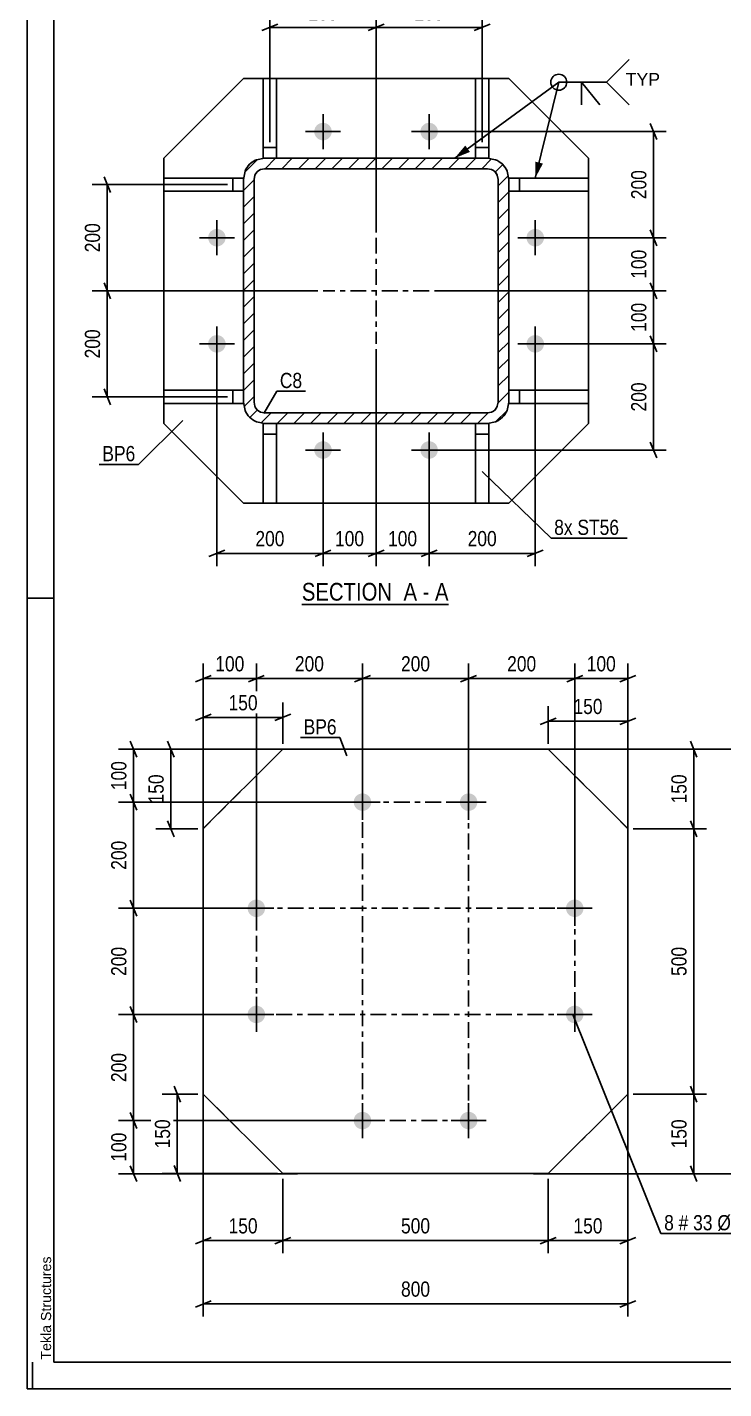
# Model space of a CAD drawing. Header units: millimetres. Extents: x 0 to 841, y 0 to 594.
# Drawn here: x 0 to 131.3, y 0 to 256.6 of the extents above; entities that cross this region are included whole.
import ezdxf

# ---------------------------------------------------------------- set-up
doc = ezdxf.new("R2010")
doc.units = ezdxf.units.MM
doc.linetypes.add('DXK_LINE_DOT2', pattern=[3.9198, 1.9599, -1.9599])
doc.linetypes.add('DXK_LINE_DOT3', pattern=[5.9187, 2.979, -0.9799, 0.9799, -0.9799])
doc.styles.add('Arial', font='ARIAL.TTF', dxfattribs={"height": 0.2})
doc.styles.add('Arial Narrow', font='ARIALN.TTF', dxfattribs={"height": 0.2})

# ---------------------------------------------------------------- blocks, each defined once
blk = doc.blocks.new('Unknown-682043673-6781')
at = {"color": 5, "linetype": 'Continuous'}
for p, q in [((0, 594), (0, 0)), ((5, 589), (5, 5)), ((5, 149), (0, 149)), ((1, 0), (1, 5)), ((5, 5), (836, 5)), ((0, 0), (841, 0))]:
    blk.add_line(p, q, dxfattribs=at)
at = {"color": 174, "linetype": 'Continuous', "style": 'Arial'}
blk.add_text('Tekla Structures', height=1.9102, rotation=90, dxfattribs=at).set_placement((4.5, 5.5))
blk = doc.blocks.new('Unknown-682043673-13 - 8750')
at = {"color": 6, "linetype": 'Continuous'}
blk.add_line((51.75, 147.76), (79.39, 147.76), dxfattribs=at)
at = {"color": 0, "linetype": 'Continuous'}
blk.add_wipeout([(69.86, 148.51), (69.86, 152.01), (51.75, 152.01), (51.75, 148.51)], dxfattribs=at)
at = {"color": 7, "linetype": 'Continuous', "style": 'Arial Narrow'}
blk.add_text('SECTION ', height=3.34, dxfattribs=at).set_placement((51.75, 148.51))
at = {"color": 0, "linetype": 'Continuous'}
blk.add_wipeout([(73.46, 148.51), (73.46, 152.01), (70.91, 152.01), (70.91, 148.51)], dxfattribs=at)
blk.add_wipeout([(75.79, 148.51), (75.79, 152.01), (74.51, 152.01), (74.51, 148.51)], dxfattribs=at)
at = {"color": 7, "linetype": 'Continuous', "style": 'Arial Narrow'}
blk.add_text('A', height=3.34, dxfattribs=at).set_placement((70.91, 148.51))
at = {"color": 0, "linetype": 'Continuous'}
blk.add_wipeout([(79.39, 148.51), (79.39, 152.01), (76.84, 152.01), (76.84, 148.51)], dxfattribs=at)
at = {"color": 7, "linetype": 'Continuous', "style": 'Arial Narrow'}
for s, p in [('A', (76.84, 148.51)), ('-', (74.51, 148.51))]:
    blk.add_text(s, height=3.34, dxfattribs=at).set_placement(p)
blk = doc.blocks.new('Part-682043673-8835 - 8750')
at = {"color": 2, "linetype": 'Continuous'}
for p, q in [((44.49, 166.89), (44.49, 181.89)), ((44.49, 181.89), (44.74, 181.89)), ((44.49, 179.89), (46.99, 179.89)), ((46.99, 181.89), (46.99, 166.89)), ((46.99, 166.89), (44.49, 166.89))]:
    blk.add_line(p, q, dxfattribs=at)
at = {"color": 7, "linetype": 'DXK_LINE_DOT2'}
blk.add_line((46.99, 181.89), (44.74, 181.89), dxfattribs=at)
blk = doc.blocks.new('Part-682043673-8787 - 8750')
at = {"color": 2, "linetype": 'Continuous'}
for p, q in [((25.74, 231.89), (40.74, 246.89)), ((40.74, 246.89), (44.49, 246.89)), ((84.49, 246.89), (46.99, 246.89)), ((90.74, 246.89), (86.99, 246.89)), ((105.74, 231.89), (90.74, 246.89)), ((25.74, 231.89), (25.74, 228.14)), ((105.74, 231.89), (105.74, 231.89)), ((105.74, 231.89), (105.74, 228.14)), ((25.74, 225.64), (25.74, 188.14)), ((105.74, 225.64), (105.74, 188.14)), ((25.74, 181.89), (25.74, 185.64)), ((105.74, 181.89), (105.74, 185.64)), ((25.74, 181.89), (40.74, 166.89)), ((90.74, 166.89), (105.74, 181.89)), ((105.74, 181.89), (105.74, 181.89)), ((40.74, 166.89), (44.49, 166.89)), ((84.49, 166.89), (46.99, 166.89)), ((90.74, 166.89), (86.99, 166.89))]:
    blk.add_line(p, q, dxfattribs=at)
at = {"color": 7, "linetype": 'DXK_LINE_DOT2'}
for p, q in [((44.49, 246.89), (46.99, 246.89)), ((86.99, 246.89), (84.49, 246.89)), ((25.74, 231.89), (25.74, 181.89)), ((105.74, 181.89), (105.74, 231.89)), ((105.74, 231.89), (105.74, 231.89)), ((25.74, 228.14), (25.74, 225.64)), ((105.74, 228.14), (105.74, 225.64)), ((25.74, 185.64), (25.74, 188.14)), ((105.74, 185.64), (105.74, 188.14)), ((105.74, 181.89), (105.74, 181.89)), ((44.49, 166.89), (46.99, 166.89)), ((86.99, 166.89), (84.49, 166.89))]:
    blk.add_line(p, q, dxfattribs=at)
blk = doc.blocks.new('Part-682043673-8834 - 8750')
at = {"color": 2, "linetype": 'Continuous'}
for p, q in [((84.49, 166.89), (84.49, 181.89)), ((86.99, 179.89), (84.49, 179.89)), ((86.74, 181.89), (86.99, 181.89)), ((86.99, 181.89), (86.99, 166.89)), ((86.99, 166.89), (84.49, 166.89))]:
    blk.add_line(p, q, dxfattribs=at)
at = {"color": 7, "linetype": 'DXK_LINE_DOT2'}
blk.add_line((86.74, 181.89), (84.49, 181.89), dxfattribs=at)
blk = doc.blocks.new('Part-682043673-8836 - 8750')
at = {"color": 2, "linetype": 'Continuous'}
for p, q in [((84.49, 246.89), (84.49, 231.89)), ((86.99, 246.89), (84.49, 246.89)), ((86.99, 246.89), (86.99, 231.89)), ((86.99, 233.89), (84.49, 233.89)), ((86.99, 231.89), (86.74, 231.89))]:
    blk.add_line(p, q, dxfattribs=at)
at = {"color": 7, "linetype": 'DXK_LINE_DOT2'}
blk.add_line((84.49, 231.89), (86.74, 231.89), dxfattribs=at)
blk = doc.blocks.new('Part-682043673-8837 - 8750')
at = {"color": 2, "linetype": 'Continuous'}
for p, q in [((44.49, 231.89), (44.49, 246.89)), ((44.49, 246.89), (46.99, 246.89)), ((46.99, 246.89), (46.99, 231.89)), ((44.49, 233.89), (46.99, 233.89)), ((44.49, 231.89), (44.74, 231.89))]:
    blk.add_line(p, q, dxfattribs=at)
at = {"color": 7, "linetype": 'DXK_LINE_DOT2'}
blk.add_line((46.99, 231.89), (44.74, 231.89), dxfattribs=at)
blk = doc.blocks.new('Part-682043673-8838 - 8750')
at = {"color": 2, "linetype": 'Continuous'}
for p, q in [((25.74, 225.64), (25.74, 228.14)), ((25.74, 228.14), (40.74, 228.14)), ((38.74, 228.14), (38.74, 225.64)), ((40.74, 228.14), (40.74, 227.89)), ((40.74, 225.64), (25.74, 225.64))]:
    blk.add_line(p, q, dxfattribs=at)
at = {"color": 7, "linetype": 'DXK_LINE_DOT2'}
blk.add_line((40.74, 227.89), (40.74, 225.64), dxfattribs=at)
blk = doc.blocks.new('Part-682043673-8839 - 8750')
at = {"color": 2, "linetype": 'Continuous'}
for p, q in [((25.74, 185.64), (25.74, 188.14)), ((25.74, 188.14), (40.74, 188.14)), ((38.74, 185.64), (38.74, 188.14)), ((25.74, 185.64), (40.74, 185.64)), ((40.74, 185.64), (40.74, 185.89))]:
    blk.add_line(p, q, dxfattribs=at)
at = {"color": 7, "linetype": 'DXK_LINE_DOT2'}
blk.add_line((40.74, 185.89), (40.74, 188.14), dxfattribs=at)
blk = doc.blocks.new('Part-682043673-8840 - 8750')
at = {"color": 2, "linetype": 'Continuous'}
for p, q in [((90.74, 228.14), (90.74, 227.89)), ((90.74, 228.14), (105.74, 228.14)), ((92.74, 228.14), (92.74, 225.64)), ((105.74, 228.14), (105.74, 225.64)), ((105.74, 225.64), (90.74, 225.64))]:
    blk.add_line(p, q, dxfattribs=at)
at = {"color": 7, "linetype": 'DXK_LINE_DOT2'}
blk.add_line((90.74, 227.89), (90.74, 225.64), dxfattribs=at)
blk = doc.blocks.new('Part-682043673-8841 - 8750')
at = {"color": 2, "linetype": 'Continuous'}
for p, q in [((90.74, 188.14), (105.74, 188.14)), ((92.74, 185.64), (92.74, 188.14)), ((105.74, 188.14), (105.74, 185.64)), ((90.74, 185.64), (90.74, 185.89)), ((105.74, 185.64), (90.74, 185.64))]:
    blk.add_line(p, q, dxfattribs=at)
at = {"color": 7, "linetype": 'DXK_LINE_DOT2'}
blk.add_line((90.74, 185.89), (90.74, 188.14), dxfattribs=at)
blk = doc.blocks.new('Part-682043673-8843 - 8750')
at = {"linetype": 'Continuous'}
h = blk.add_hatch(dxfattribs=at)
h.set_pattern_fill('', scale=0.7, style=0, pattern_type=0)
h.set_pattern_definition([(45, (88.2698, 182.1946), (-1.571545, 1.571545), [])])
h.paths.add_polyline_path([(86.74, 181.89), (88.27, 182.19), (89.57, 183.06), (90.43, 184.36), (90.74, 185.89), (90.74, 227.89), (90.43, 229.42), (89.57, 230.72), (88.27, 231.59), (86.74, 231.89), (44.74, 231.89), (43.21, 231.59), (41.91, 230.72), (41.04, 229.42), (40.74, 227.89), (40.74, 185.89), (41.04, 184.36), (41.91, 183.06), (43.21, 182.19), (44.74, 181.89)])
h.paths.add_polyline_path([(43.97, 184.04), (43.32, 184.48), (42.89, 185.12), (42.74, 185.89), (42.74, 227.89), (42.89, 228.66), (43.32, 229.3), (43.97, 229.74), (44.74, 229.89), (86.74, 229.89), (87.5, 229.74), (88.15, 229.3), (88.59, 228.66), (88.74, 227.89), (88.74, 185.89), (88.59, 185.12), (88.15, 184.48), (87.5, 184.04), (86.74, 183.89), (44.74, 183.89)])
at = {"color": 7, "linetype": 'DXK_LINE_DOT2'}
for p, q in [((43.21, 231.59), (44.74, 231.89)), ((44.74, 231.89), (86.74, 231.89)), ((86.74, 231.89), (88.27, 231.59)), ((40.74, 227.89), (41.04, 229.42)), ((42.89, 228.66), (42.74, 227.89)), ((44.74, 229.89), (43.97, 229.74)), ((44.74, 229.89), (86.74, 229.89)), ((87.5, 229.74), (86.74, 229.89)), ((88.74, 227.89), (88.59, 228.66)), ((90.43, 229.42), (90.74, 227.89)), ((40.74, 185.89), (40.74, 227.89)), ((42.74, 185.89), (42.74, 227.89)), ((88.74, 185.89), (88.74, 227.89)), ((90.74, 185.89), (90.74, 227.89)), ((41.04, 184.36), (40.74, 185.89)), ((42.74, 185.89), (42.89, 185.12)), ((88.59, 185.12), (88.74, 185.89)), ((90.74, 185.89), (90.43, 184.36)), ((44.74, 181.89), (43.21, 182.19)), ((43.97, 184.04), (44.74, 183.89)), ((44.74, 183.89), (86.74, 183.89)), ((86.74, 183.89), (87.5, 184.04)), ((88.27, 182.19), (86.74, 181.89)), ((44.74, 181.89), (86.74, 181.89))]:
    blk.add_line(p, q, dxfattribs=at)
at = {"color": 2, "linetype": 'Continuous'}
for p, q in [((44.74, 231.89), (43.21, 231.59)), ((44.74, 231.89), (86.74, 231.89)), ((88.27, 231.59), (86.74, 231.89)), ((41.04, 229.42), (40.74, 227.89)), ((42.74, 227.89), (42.89, 228.66)), ((43.97, 229.74), (44.74, 229.89)), ((44.74, 229.89), (86.74, 229.89)), ((86.74, 229.89), (87.5, 229.74)), ((88.59, 228.66), (88.74, 227.89)), ((90.74, 227.89), (90.43, 229.42)), ((40.74, 185.89), (40.74, 227.89)), ((42.74, 185.89), (42.74, 227.89)), ((88.74, 185.89), (88.74, 227.89)), ((90.74, 185.89), (90.74, 227.89)), ((40.74, 185.89), (41.04, 184.36)), ((42.89, 185.12), (42.74, 185.89)), ((88.74, 185.89), (88.59, 185.12)), ((90.43, 184.36), (90.74, 185.89)), ((43.21, 182.19), (44.74, 181.89)), ((44.74, 183.89), (43.97, 184.04)), ((44.74, 183.89), (86.74, 183.89)), ((87.5, 184.04), (86.74, 183.89)), ((86.74, 181.89), (88.27, 182.19)), ((44.74, 181.89), (86.74, 181.89))]:
    blk.add_line(p, q, dxfattribs=at)
at = {"color": 7, "linetype": 'DXK_LINE_DOT3'}
for p, q in [((65.74, 216.89), (65.74, 196.89)), ((75.74, 206.89), (55.74, 206.89))]:
    blk.add_line(p, q, dxfattribs=at)
at = {"color": 7, "linetype": 'DXK_LINE_DOT2'}
for centre, radius, start, end in [((44.74, 227.89), 4, 112.5, 157.5), ((86.74, 227.89), 4, 22.5, 67.5), ((44.74, 227.89), 2, 112.5, 157.5), ((86.74, 227.89), 2, 22.5, 67.5), ((44.74, 185.89), 2, 202.5, 247.5), ((86.74, 185.89), 2, 292.5, 337.5), ((44.74, 185.89), 4, 202.5, 247.5), ((86.74, 185.89), 4, 292.5, 337.5)]:
    blk.add_arc(centre, radius, start, end, dxfattribs=at)
at = {"color": 2, "linetype": 'Continuous'}
for centre, radius, start, end in [((44.74, 227.89), 4, 112.5, 157.5), ((86.74, 227.89), 4, 22.5, 67.5), ((44.74, 227.89), 2, 112.5, 157.5), ((86.74, 227.89), 2, 22.5, 67.5), ((44.74, 185.89), 2, 202.5, 247.5), ((86.74, 185.89), 2, 292.5, 337.5), ((44.74, 185.89), 4, 202.5, 247.5), ((86.74, 185.89), 4, 292.5, 337.5)]:
    blk.add_arc(centre, radius, start, end, dxfattribs=at)
blk = doc.blocks.new('Bolt-682043673-8864 - 8750')
at = {"linetype": 'Continuous'}
for points in [[(57.39, 236.89, -1), (54.09, 236.89, -1)], [(77.39, 236.89, -1), (74.09, 236.89, -1)], [(37.39, 216.89, -1), (34.09, 216.89, -1)], [(97.39, 216.89, -1), (94.09, 216.89, -1)], [(37.39, 196.89, -1), (34.09, 196.89, -1)], [(97.39, 196.89, -1), (94.09, 196.89, -1)], [(57.39, 176.89, -1), (54.09, 176.89, -1)], [(77.39, 176.89, -1), (74.09, 176.89, -1)]]:
    blk.add_hatch(color=1, dxfattribs=at).paths.add_polyline_path(points)
at = {"color": 1, "linetype": 'Continuous'}
for p, q in [((55.74, 240.19), (55.74, 233.59)), ((75.74, 240.19), (75.74, 233.59)), ((59.04, 236.89), (52.44, 236.89)), ((79.04, 236.89), (72.44, 236.89)), ((35.74, 220.19), (35.74, 213.59)), ((95.74, 220.19), (95.74, 213.59)), ((39.04, 216.89), (32.44, 216.89)), ((99.04, 216.89), (92.44, 216.89)), ((35.74, 200.19), (35.74, 193.59)), ((95.74, 200.19), (95.74, 193.59)), ((39.04, 196.89), (32.44, 196.89)), ((99.04, 196.89), (92.44, 196.89)), ((55.74, 180.19), (55.74, 173.59)), ((75.74, 180.19), (75.74, 173.59)), ((59.04, 176.89), (52.44, 176.89)), ((79.04, 176.89), (72.44, 176.89))]:
    blk.add_line(p, q, dxfattribs=at)
blk = doc.blocks.new('Bolt-682043673-35575 - 35573')
at = {"linetype": 'Continuous'}
for points in [[(63.18, 112.19), (63.52, 112.15), (63.85, 112.04), (64.15, 111.87), (64.41, 111.64), (64.61, 111.36), (64.75, 111.04), (64.82, 110.71), (64.82, 110.36), (64.75, 110.03), (64.61, 109.71), (64.41, 109.43), (64.15, 109.2), (63.85, 109.03), (63.52, 108.92), (63.18, 108.89), (62.84, 108.92), (62.51, 109.03), (62.21, 109.2), (61.95, 109.43), (61.75, 109.71), (61.61, 110.03), (61.54, 110.36), (61.54, 110.71), (61.61, 111.04), (61.75, 111.36), (61.95, 111.64), (62.21, 111.87), (62.51, 112.04), (62.84, 112.15)], [(83.18, 112.19), (83.52, 112.15), (83.85, 112.04), (84.15, 111.87), (84.41, 111.64), (84.61, 111.36), (84.75, 111.04), (84.82, 110.71), (84.82, 110.36), (84.75, 110.03), (84.61, 109.71), (84.41, 109.43), (84.15, 109.2), (83.85, 109.03), (83.52, 108.92), (83.18, 108.89), (82.84, 108.92), (82.51, 109.03), (82.21, 109.2), (81.95, 109.43), (81.75, 109.71), (81.61, 110.03), (81.54, 110.36), (81.54, 110.71), (81.61, 111.04), (81.75, 111.36), (81.95, 111.64), (82.21, 111.87), (82.51, 112.04), (82.84, 112.15)], [(43.18, 92.19), (43.52, 92.15), (43.85, 92.04), (44.15, 91.87), (44.41, 91.64), (44.61, 91.36), (44.75, 91.04), (44.82, 90.71), (44.82, 90.36), (44.75, 90.03), (44.61, 89.71), (44.41, 89.43), (44.15, 89.2), (43.85, 89.03), (43.52, 88.92), (43.18, 88.89), (42.84, 88.92), (42.51, 89.03), (42.21, 89.2), (41.95, 89.43), (41.75, 89.71), (41.61, 90.03), (41.54, 90.36), (41.54, 90.71), (41.61, 91.04), (41.75, 91.36), (41.95, 91.64), (42.21, 91.87), (42.51, 92.04), (42.84, 92.15)], [(103.18, 92.19), (103.52, 92.15), (103.85, 92.04), (104.15, 91.87), (104.41, 91.64), (104.61, 91.36), (104.75, 91.04), (104.82, 90.71), (104.82, 90.36), (104.75, 90.03), (104.61, 89.71), (104.41, 89.43), (104.15, 89.2), (103.85, 89.03), (103.52, 88.92), (103.18, 88.89), (102.84, 88.92), (102.51, 89.03), (102.21, 89.2), (101.95, 89.43), (101.75, 89.71), (101.61, 90.03), (101.54, 90.36), (101.54, 90.71), (101.61, 91.04), (101.75, 91.36), (101.95, 91.64), (102.21, 91.87), (102.51, 92.04), (102.84, 92.15)], [(43.18, 72.19), (43.52, 72.15), (43.85, 72.04), (44.15, 71.87), (44.41, 71.64), (44.61, 71.36), (44.75, 71.04), (44.82, 70.71), (44.82, 70.36), (44.75, 70.03), (44.61, 69.71), (44.41, 69.43), (44.15, 69.2), (43.85, 69.03), (43.52, 68.92), (43.18, 68.89), (42.84, 68.92), (42.51, 69.03), (42.21, 69.2), (41.95, 69.43), (41.75, 69.71), (41.61, 70.03), (41.54, 70.36), (41.54, 70.71), (41.61, 71.04), (41.75, 71.36), (41.95, 71.64), (42.21, 71.87), (42.51, 72.04), (42.84, 72.15)], [(103.18, 72.19), (103.52, 72.15), (103.85, 72.04), (104.15, 71.87), (104.41, 71.64), (104.61, 71.36), (104.75, 71.04), (104.82, 70.71), (104.82, 70.36), (104.75, 70.03), (104.61, 69.71), (104.41, 69.43), (104.15, 69.2), (103.85, 69.03), (103.52, 68.92), (103.18, 68.89), (102.84, 68.92), (102.51, 69.03), (102.21, 69.2), (101.95, 69.43), (101.75, 69.71), (101.61, 70.03), (101.54, 70.36), (101.54, 70.71), (101.61, 71.04), (101.75, 71.36), (101.95, 71.64), (102.21, 71.87), (102.51, 72.04), (102.84, 72.15)], [(63.18, 52.19), (63.52, 52.15), (63.85, 52.04), (64.15, 51.87), (64.41, 51.64), (64.61, 51.36), (64.75, 51.04), (64.82, 50.71), (64.82, 50.36), (64.75, 50.03), (64.61, 49.71), (64.41, 49.43), (64.15, 49.2), (63.85, 49.03), (63.52, 48.92), (63.18, 48.89), (62.84, 48.92), (62.51, 49.03), (62.21, 49.2), (61.95, 49.43), (61.75, 49.71), (61.61, 50.03), (61.54, 50.36), (61.54, 50.71), (61.61, 51.04), (61.75, 51.36), (61.95, 51.64), (62.21, 51.87), (62.51, 52.04), (62.84, 52.15)], [(83.18, 52.19), (83.52, 52.15), (83.85, 52.04), (84.15, 51.87), (84.41, 51.64), (84.61, 51.36), (84.75, 51.04), (84.82, 50.71), (84.82, 50.36), (84.75, 50.03), (84.61, 49.71), (84.41, 49.43), (84.15, 49.2), (83.85, 49.03), (83.52, 48.92), (83.18, 48.89), (82.84, 48.92), (82.51, 49.03), (82.21, 49.2), (81.95, 49.43), (81.75, 49.71), (81.61, 50.03), (81.54, 50.36), (81.54, 50.71), (81.61, 51.04), (81.75, 51.36), (81.95, 51.64), (82.21, 51.87), (82.51, 52.04), (82.84, 52.15)]]:
    blk.add_hatch(color=1, dxfattribs=at).paths.add_polyline_path(points)
at = {"color": 1, "linetype": 'Continuous'}
for p, q in [((63.18, 113.83), (63.18, 107.23)), ((83.18, 113.83), (83.18, 107.23)), ((59.88, 110.53), (66.48, 110.53)), ((79.88, 110.53), (86.48, 110.53)), ((43.18, 93.83), (43.18, 87.23)), ((103.18, 93.83), (103.18, 87.23)), ((39.88, 90.53), (46.48, 90.53)), ((99.88, 90.53), (106.48, 90.53)), ((43.18, 73.83), (43.18, 67.23)), ((103.18, 73.83), (103.18, 67.23)), ((39.88, 70.53), (46.48, 70.53)), ((99.88, 70.53), (106.48, 70.53)), ((63.18, 53.83), (63.18, 47.23)), ((83.18, 53.83), (83.18, 47.23)), ((59.88, 50.53), (66.48, 50.53)), ((79.88, 50.53), (86.48, 50.53))]:
    blk.add_line(p, q, dxfattribs=at)
blk = doc.blocks.new('Part-682043673-35574 - 35573')
at = {"color": 2, "linetype": 'Continuous'}
for p, q in [((33.18, 105.54), (48.18, 120.54)), ((98.18, 120.54), (48.18, 120.54)), ((98.18, 120.54), (98.18, 120.54)), ((113.18, 105.54), (98.18, 120.54)), ((33.18, 105.54), (33.18, 55.54)), ((113.18, 55.53), (113.18, 105.54)), ((33.18, 55.53), (33.18, 55.54)), ((33.18, 55.54), (48.18, 40.54)), ((98.18, 40.54), (113.18, 55.54)), ((48.18, 40.54), (98.18, 40.54))]:
    blk.add_line(p, q, dxfattribs=at)
at = {"color": 7, "linetype": 'DXK_LINE_DOT2'}
for p, q in [((33.18, 105.53), (48.18, 120.54)), ((113.18, 105.53), (98.18, 120.54)), ((48.18, 40.54), (33.18, 55.53)), ((98.18, 40.54), (113.18, 55.53)), ((98.18, 40.54), (98.18, 40.54))]:
    blk.add_line(p, q, dxfattribs=at)
blk = doc.blocks.new('Rectangle-682043673-38051 - 35573')
at = {"color": 1, "linetype": 'DXK_LINE_DOT3'}
blk.add_lwpolyline([(63.18, 110.54), (83.18, 110.54), (83.18, 50.54), (63.18, 50.54), (63.18, 110.54)], close=True, dxfattribs=at)
blk = doc.blocks.new('Rectangle-682043673-38062 - 35573')
at = {"color": 1, "linetype": 'DXK_LINE_DOT3'}
blk.add_lwpolyline([(43.18, 90.54), (103.18, 90.54), (103.18, 70.54), (43.18, 70.54), (43.18, 90.54)], close=True, dxfattribs=at)
blk = doc.blocks.new('StraightDimension-682043673-12032 - 8750')
at = {"color": 7, "linetype": 'Continuous'}
for p, q in [((15.67, 225.39), (14.47, 228.39)), ((37.74, 226.89), (12.22, 226.89)), ((15.07, 206.89), (15.07, 226.89)), ((14.47, 208.39), (15.67, 205.39)), ((54.74, 206.89), (12.22, 206.89))]:
    blk.add_line(p, q, dxfattribs=at)
at = {"color": 0}
blk.add_wipeout([(14.32, 220.23), (10.12, 220.23), (10.12, 213.55), (14.32, 213.55)], dxfattribs=at)
at = {"color": 3, "style": 'Arial Narrow'}
blk.add_text('200', height=2.863, rotation=90.0002, dxfattribs=at).set_placement((13.72, 214.15))
blk = doc.blocks.new('StraightDimension-682043673-58011 - 8750')
at = {"color": 7, "linetype": 'Continuous'}
for p, q in [((65.74, 195.89), (65.74, 155.01)), ((75.74, 175.89), (75.74, 155.01)), ((64.24, 156.81), (67.24, 158.01)), ((65.74, 157.41), (75.74, 157.41)), ((77.24, 158.01), (74.24, 156.81))]:
    blk.add_line(p, q, dxfattribs=at)
at = {"color": 0}
blk.add_wipeout([(74.08, 158.16), (74.08, 162.36), (67.4, 162.36), (67.4, 158.16)], dxfattribs=at)
at = {"color": 3, "style": 'Arial Narrow'}
blk.add_text('100', height=2.863, dxfattribs=at).set_placement((68, 158.76))
blk = doc.blocks.new('StraightDimension-682043673-57883 - 8750')
at = {"color": 7, "linetype": 'Continuous'}
for p, q in [((117.42, 208.39), (118.62, 205.39)), ((76.74, 206.89), (120.42, 206.89)), ((118.02, 196.89), (118.02, 206.89)), ((118.62, 195.39), (117.42, 198.39)), ((96.74, 196.89), (120.42, 196.89))]:
    blk.add_line(p, q, dxfattribs=at)
at = {"color": 0}
blk.add_wipeout([(117.27, 205.23), (113.07, 205.23), (113.07, 198.55), (117.27, 198.55)], dxfattribs=at)
at = {"color": 3, "style": 'Arial Narrow'}
blk.add_text('100', height=2.863, rotation=90.0002, dxfattribs=at).set_placement((116.67, 199.15))
blk = doc.blocks.new('StraightDimension-682043673-12033 - 8750')
at = {"color": 7, "linetype": 'Continuous'}
for p, q in [((15.67, 205.39), (14.47, 208.39)), ((54.74, 206.89), (12.22, 206.89)), ((15.07, 186.89), (15.07, 206.89)), ((14.47, 188.39), (15.67, 185.39)), ((37.74, 186.89), (12.22, 186.89))]:
    blk.add_line(p, q, dxfattribs=at)
at = {"color": 0}
blk.add_wipeout([(14.32, 200.23), (10.12, 200.23), (10.12, 193.55), (14.32, 193.55)], dxfattribs=at)
at = {"color": 3, "style": 'Arial Narrow'}
blk.add_text('200', height=2.863, rotation=90.0002, dxfattribs=at).set_placement((13.72, 194.15))
blk = doc.blocks.new('StraightDimension-682043673-12078 - 8750')
at = {"color": 7, "linetype": 'Continuous'}
for p, q in [((65.74, 217.89), (65.74, 259.37)), ((85.74, 234.89), (85.74, 259.37)), ((67.24, 257.12), (64.24, 255.92)), ((84.24, 255.92), (87.24, 257.12)), ((65.74, 256.52), (85.74, 256.52))]:
    blk.add_line(p, q, dxfattribs=at)
at = {"color": 0}
blk.add_wipeout([(79.08, 257.27), (79.08, 261.47), (72.4, 261.47), (72.4, 257.27)], dxfattribs=at)
at = {"color": 3, "style": 'Arial Narrow'}
blk.add_text('200', height=2.863, dxfattribs=at).set_placement((73, 257.87))
blk = doc.blocks.new('StraightDimension-682043673-12079 - 8750')
at = {"color": 7, "linetype": 'Continuous'}
for p, q in [((45.74, 234.89), (45.74, 259.37)), ((65.74, 217.89), (65.74, 259.37)), ((47.24, 257.12), (44.24, 255.92)), ((64.24, 255.92), (67.24, 257.12)), ((45.74, 256.52), (65.74, 256.52))]:
    blk.add_line(p, q, dxfattribs=at)
at = {"color": 0}
blk.add_wipeout([(59.08, 257.27), (59.08, 261.47), (52.4, 261.47), (52.4, 257.27)], dxfattribs=at)
at = {"color": 3, "style": 'Arial Narrow'}
blk.add_text('200', height=2.863, dxfattribs=at).set_placement((53, 257.87))
blk = doc.blocks.new('StraightDimension-682043673-57881 - 8750')
at = {"color": 7, "linetype": 'Continuous'}
for p, q in [((76.74, 236.89), (120.42, 236.89)), ((118.62, 235.39), (117.42, 238.39)), ((118.02, 216.89), (118.02, 236.89)), ((117.42, 218.39), (118.62, 215.39)), ((96.74, 216.89), (120.42, 216.89))]:
    blk.add_line(p, q, dxfattribs=at)
at = {"color": 0}
blk.add_wipeout([(117.27, 230.23), (113.07, 230.23), (113.07, 223.55), (117.27, 223.55)], dxfattribs=at)
at = {"color": 3, "style": 'Arial Narrow'}
blk.add_text('200', height=2.863, rotation=90.0002, dxfattribs=at).set_placement((116.67, 224.15))
blk = doc.blocks.new('StraightDimension-682043673-58010 - 8750')
at = {"color": 7, "linetype": 'Continuous'}
for p, q in [((95.74, 195.89), (95.74, 155.01)), ((75.74, 175.89), (75.74, 155.01)), ((77.24, 158.01), (74.24, 156.81)), ((75.74, 157.41), (95.74, 157.41)), ((94.24, 156.81), (97.24, 158.01))]:
    blk.add_line(p, q, dxfattribs=at)
at = {"color": 0}
blk.add_wipeout([(89.08, 158.16), (89.08, 162.36), (82.4, 162.36), (82.4, 158.16)], dxfattribs=at)
at = {"color": 3, "style": 'Arial Narrow'}
blk.add_text('200', height=2.863, dxfattribs=at).set_placement((83, 158.76))
blk = doc.blocks.new('StraightDimension-682043673-57882 - 8750')
at = {"color": 7, "linetype": 'Continuous'}
for p, q in [((117.42, 218.39), (118.62, 215.39)), ((96.74, 216.89), (120.42, 216.89)), ((118.02, 206.89), (118.02, 216.89)), ((118.62, 205.39), (117.42, 208.39)), ((76.74, 206.89), (120.42, 206.89))]:
    blk.add_line(p, q, dxfattribs=at)
at = {"color": 0}
blk.add_wipeout([(117.27, 215.23), (113.07, 215.23), (113.07, 208.55), (117.27, 208.55)], dxfattribs=at)
at = {"color": 3, "style": 'Arial Narrow'}
blk.add_text('100', height=2.863, rotation=90.0002, dxfattribs=at).set_placement((116.67, 209.15))
blk = doc.blocks.new('StraightDimension-682043673-58012 - 8750')
at = {"color": 7, "linetype": 'Continuous'}
for p, q in [((65.74, 195.89), (65.74, 155.01)), ((55.74, 175.89), (55.74, 155.01)), ((54.24, 156.81), (57.24, 158.01)), ((55.74, 157.41), (65.74, 157.41)), ((67.24, 158.01), (64.24, 156.81))]:
    blk.add_line(p, q, dxfattribs=at)
at = {"color": 0}
blk.add_wipeout([(64.08, 158.16), (64.08, 162.36), (57.4, 162.36), (57.4, 158.16)], dxfattribs=at)
at = {"color": 3, "style": 'Arial Narrow'}
blk.add_text('100', height=2.863, dxfattribs=at).set_placement((58, 158.76))
blk = doc.blocks.new('StraightDimension-682043673-57884 - 8750')
at = {"color": 7, "linetype": 'Continuous'}
for p, q in [((118.62, 195.39), (117.42, 198.39)), ((96.74, 196.89), (120.42, 196.89)), ((118.02, 176.89), (118.02, 196.89)), ((117.42, 178.39), (118.62, 175.39)), ((76.74, 176.89), (120.42, 176.89))]:
    blk.add_line(p, q, dxfattribs=at)
at = {"color": 0}
blk.add_wipeout([(117.27, 190.23), (113.07, 190.23), (113.07, 183.55), (117.27, 183.55)], dxfattribs=at)
at = {"color": 3, "style": 'Arial Narrow'}
blk.add_text('200', height=2.863, rotation=90.0002, dxfattribs=at).set_placement((116.67, 184.15))
blk = doc.blocks.new('StraightDimension-682043673-58013 - 8750')
at = {"color": 7, "linetype": 'Continuous'}
for p, q in [((35.74, 195.89), (35.74, 155.01)), ((55.74, 175.89), (55.74, 155.01)), ((37.24, 158.01), (34.24, 156.81)), ((35.74, 157.41), (55.74, 157.41)), ((54.24, 156.81), (57.24, 158.01))]:
    blk.add_line(p, q, dxfattribs=at)
at = {"color": 0}
blk.add_wipeout([(49.08, 158.16), (49.08, 162.36), (42.4, 162.36), (42.4, 158.16)], dxfattribs=at)
at = {"color": 3, "style": 'Arial Narrow'}
blk.add_text('200', height=2.863, dxfattribs=at).set_placement((43, 158.76))
blk = doc.blocks.new('StraightDimension-682043673-38077 - 35573')
at = {"color": 7, "linetype": 'Continuous'}
for p, q in [((19.43, 52.03), (20.63, 49.03)), ((62.18, 50.53), (17.18, 50.53)), ((20.03, 40.53), (20.03, 50.53)), ((20.63, 39.03), (19.43, 42.03)), ((50.93, 40.53), (17.18, 40.53))]:
    blk.add_line(p, q, dxfattribs=at)
at = {"color": 0}
blk.add_wipeout([(19.28, 48.88), (15.08, 48.88), (15.08, 42.19), (19.28, 42.19)], dxfattribs=at)
at = {"color": 3, "style": 'Arial Narrow'}
blk.add_text('100', height=2.863, rotation=90.0002, dxfattribs=at).set_placement((18.68, 42.79))
blk = doc.blocks.new('StraightDimension-682043673-38246 - 35573')
at = {"color": 7, "linetype": 'Continuous'}
for p, q in [((33.18, 58.29), (33.18, 13.6)), ((113.18, 58.29), (113.18, 13.6)), ((34.68, 16.6), (31.68, 15.4)), ((33.18, 16), (113.18, 16)), ((111.68, 15.4), (114.68, 16.6))]:
    blk.add_line(p, q, dxfattribs=at)
at = {"color": 0}
blk.add_wipeout([(76.52, 16.75), (76.52, 20.95), (69.84, 20.95), (69.84, 16.75)], dxfattribs=at)
at = {"color": 3, "style": 'Arial Narrow'}
blk.add_text('800', height=2.863, dxfattribs=at).set_placement((70.44, 17.35))
blk = doc.blocks.new('StraightDimension-682043673-58181 - 35573')
at = {"color": 7, "linetype": 'Continuous'}
for p, q in [((98.18, 121.54), (98.18, 128.64)), ((113.18, 106.53), (113.18, 128.64)), ((99.68, 126.39), (96.68, 125.19)), ((98.18, 125.79), (113.18, 125.79)), ((111.68, 125.19), (114.68, 126.39))]:
    blk.add_line(p, q, dxfattribs=at)
at = {"color": 0}
blk.add_wipeout([(109.02, 126.54), (109.02, 130.74), (102.34, 130.74), (102.34, 126.54)], dxfattribs=at)
at = {"color": 3, "style": 'Arial Narrow'}
blk.add_text('150', height=2.863, dxfattribs=at).set_placement((102.94, 127.14))
blk = doc.blocks.new('StraightDimension-682043673-58306 - 35573')
at = {"color": 7, "linetype": 'Continuous'}
for p, q in [((27.66, 119.04), (26.46, 122.04)), ((47.18, 120.54), (24.21, 120.54)), ((27.06, 105.53), (27.06, 120.54)), ((32.18, 105.53), (24.21, 105.53)), ((26.46, 107.03), (27.66, 104.03))]:
    blk.add_line(p, q, dxfattribs=at)
at = {"color": 0}
blk.add_wipeout([(26.31, 116.38), (22.11, 116.38), (22.11, 109.69), (26.31, 109.69)], dxfattribs=at)
at = {"color": 3, "style": 'Arial Narrow'}
blk.add_text('150', height=2.863, rotation=90.0002, dxfattribs=at).set_placement((25.71, 110.29))
blk = doc.blocks.new('StraightDimension-682043673-38076 - 35573')
at = {"color": 7, "linetype": 'Continuous'}
for p, q in [((20.63, 69.04), (19.43, 72.04)), ((42.18, 70.54), (17.18, 70.54)), ((20.03, 50.53), (20.03, 70.54)), ((19.43, 52.03), (20.63, 49.03)), ((62.18, 50.53), (17.18, 50.53))]:
    blk.add_line(p, q, dxfattribs=at)
at = {"color": 0}
blk.add_wipeout([(19.28, 63.88), (15.08, 63.88), (15.08, 57.19), (19.28, 57.19)], dxfattribs=at)
at = {"color": 3, "style": 'Arial Narrow'}
blk.add_text('200', height=2.863, rotation=90.0002, dxfattribs=at).set_placement((18.68, 57.79))
blk = doc.blocks.new('StraightDimension-682043673-38074 - 35573')
at = {"color": 7, "linetype": 'Continuous'}
for p, q in [((62.18, 110.53), (17.18, 110.53)), ((20.63, 109.03), (19.43, 112.03)), ((20.03, 90.54), (20.03, 110.53)), ((42.18, 90.54), (17.18, 90.54)), ((19.43, 92.04), (20.63, 89.04))]:
    blk.add_line(p, q, dxfattribs=at)
at = {"color": 0}
blk.add_wipeout([(19.28, 103.88), (15.08, 103.88), (15.08, 97.19), (19.28, 97.19)], dxfattribs=at)
at = {"color": 3, "style": 'Arial Narrow'}
blk.add_text('200', height=2.863, rotation=90.0002, dxfattribs=at).set_placement((18.68, 97.79))
blk = doc.blocks.new('StraightDimension-682043673-38217 - 35573')
at = {"color": 7, "linetype": 'Continuous'}
for p, q in [((33.18, 58.29), (33.18, 25.52)), ((48.18, 39.54), (48.18, 25.52)), ((34.68, 28.52), (31.68, 27.32)), ((46.68, 27.32), (49.68, 28.52)), ((33.18, 27.92), (48.18, 27.92))]:
    blk.add_line(p, q, dxfattribs=at)
at = {"color": 0}
blk.add_wipeout([(44.02, 28.67), (44.02, 32.87), (37.34, 32.87), (37.34, 28.67)], dxfattribs=at)
at = {"color": 3, "style": 'Arial Narrow'}
blk.add_text('150', height=2.863, dxfattribs=at).set_placement((37.94, 29.27))
blk = doc.blocks.new('StraightDimension-682043673-38073 - 35573')
at = {"color": 7, "linetype": 'Continuous'}
for p, q in [((19.43, 122.04), (20.63, 119.04)), ((50.93, 120.54), (17.18, 120.54)), ((20.03, 110.53), (20.03, 120.54)), ((62.18, 110.53), (17.18, 110.53)), ((20.63, 109.03), (19.43, 112.03))]:
    blk.add_line(p, q, dxfattribs=at)
at = {"color": 0}
blk.add_wipeout([(19.28, 118.88), (15.08, 118.88), (15.08, 112.19), (19.28, 112.19)], dxfattribs=at)
at = {"color": 3, "style": 'Arial Narrow'}
blk.add_text('100', height=2.863, rotation=90.0002, dxfattribs=at).set_placement((18.68, 112.79))
blk = doc.blocks.new('StraightDimension-682043673-38075 - 35573')
at = {"color": 7, "linetype": 'Continuous'}
for p, q in [((42.18, 90.54), (17.18, 90.54)), ((20.63, 89.04), (19.43, 92.04)), ((20.03, 70.54), (20.03, 90.54)), ((19.43, 72.04), (20.63, 69.04)), ((42.18, 70.54), (17.18, 70.54))]:
    blk.add_line(p, q, dxfattribs=at)
at = {"color": 0}
blk.add_wipeout([(19.28, 83.88), (15.08, 83.88), (15.08, 77.19), (19.28, 77.19)], dxfattribs=at)
at = {"color": 3, "style": 'Arial Narrow'}
blk.add_text('200', height=2.863, rotation=90.0002, dxfattribs=at).set_placement((18.68, 77.79))
blk = doc.blocks.new('StraightDimension-682043673-38127 - 35573')
at = {"color": 7, "linetype": 'Continuous'}
for p, q in [((103.18, 91.54), (103.18, 136.68)), ((113.18, 102.79), (113.18, 136.68)), ((101.68, 133.23), (104.68, 134.43)), ((103.18, 133.83), (113.18, 133.83)), ((114.68, 134.43), (111.68, 133.23))]:
    blk.add_line(p, q, dxfattribs=at)
at = {"color": 0}
blk.add_wipeout([(111.52, 134.58), (111.52, 138.78), (104.84, 138.78), (104.84, 134.58)], dxfattribs=at)
at = {"color": 3, "style": 'Arial Narrow'}
blk.add_text('100', height=2.863, dxfattribs=at).set_placement((105.44, 135.18))
blk = doc.blocks.new('StraightDimension-682043673-38128 - 35573')
at = {"color": 7, "linetype": 'Continuous'}
for p, q in [((83.18, 111.54), (83.18, 136.68)), ((103.18, 91.54), (103.18, 136.68)), ((84.68, 134.43), (81.68, 133.23)), ((83.18, 133.83), (103.18, 133.83)), ((101.68, 133.23), (104.68, 134.43))]:
    blk.add_line(p, q, dxfattribs=at)
at = {"color": 0}
blk.add_wipeout([(96.52, 134.58), (96.52, 138.78), (89.84, 138.78), (89.84, 134.58)], dxfattribs=at)
at = {"color": 3, "style": 'Arial Narrow'}
blk.add_text('200', height=2.863, dxfattribs=at).set_placement((90.44, 135.18))
blk = doc.blocks.new('StraightDimension-682043673-38186 - 35573')
at = {"color": 7, "linetype": 'Continuous'}
for p, q in [((126.2, 54.03), (125, 57.03)), ((114.18, 55.53), (128, 55.53)), ((125.6, 40.53), (125.6, 55.53)), ((125, 42.03), (126.2, 39.03)), ((95.43, 40.53), (128, 40.53))]:
    blk.add_line(p, q, dxfattribs=at)
at = {"color": 0}
blk.add_wipeout([(124.85, 51.38), (120.65, 51.38), (120.65, 44.69), (124.85, 44.69)], dxfattribs=at)
at = {"color": 3, "style": 'Arial Narrow'}
blk.add_text('150', height=2.863, rotation=90.0002, dxfattribs=at).set_placement((124.25, 45.29))
blk = doc.blocks.new('StraightDimension-682043673-38129 - 35573')
at = {"color": 7, "linetype": 'Continuous'}
for p, q in [((63.18, 111.54), (63.18, 136.68)), ((83.18, 111.54), (83.18, 136.68)), ((64.68, 134.43), (61.68, 133.23)), ((63.18, 133.83), (83.18, 133.83)), ((81.68, 133.23), (84.68, 134.43))]:
    blk.add_line(p, q, dxfattribs=at)
at = {"color": 0}
blk.add_wipeout([(76.52, 134.58), (76.52, 138.78), (69.84, 138.78), (69.84, 134.58)], dxfattribs=at)
at = {"color": 3, "style": 'Arial Narrow'}
blk.add_text('200', height=2.863, dxfattribs=at).set_placement((70.44, 135.18))
blk = doc.blocks.new('StraightDimension-682043673-38130 - 35573')
at = {"color": 7, "linetype": 'Continuous'}
for p, q in [((43.18, 91.54), (43.18, 136.68)), ((63.18, 111.54), (63.18, 136.68)), ((44.68, 134.43), (41.68, 133.23)), ((43.18, 133.83), (63.18, 133.83)), ((61.68, 133.23), (64.68, 134.43))]:
    blk.add_line(p, q, dxfattribs=at)
at = {"color": 0}
blk.add_wipeout([(56.52, 134.58), (56.52, 138.78), (49.84, 138.78), (49.84, 134.58)], dxfattribs=at)
at = {"color": 3, "style": 'Arial Narrow'}
blk.add_text('200', height=2.863, dxfattribs=at).set_placement((50.44, 135.18))
blk = doc.blocks.new('StraightDimension-682043673-38131 - 35573')
at = {"color": 7, "linetype": 'Continuous'}
for p, q in [((33.18, 102.79), (33.18, 136.68)), ((43.18, 91.54), (43.18, 136.68)), ((31.68, 133.23), (34.68, 134.43)), ((33.18, 133.83), (43.18, 133.83)), ((44.68, 134.43), (41.68, 133.23))]:
    blk.add_line(p, q, dxfattribs=at)
at = {"color": 0}
blk.add_wipeout([(41.52, 134.58), (41.52, 138.78), (34.84, 138.78), (34.84, 134.58)], dxfattribs=at)
at = {"color": 3, "style": 'Arial Narrow'}
blk.add_text('100', height=2.863, dxfattribs=at).set_placement((35.44, 135.18))
blk = doc.blocks.new('StraightDimension-682043673-38184 - 35573')
at = {"color": 7, "linetype": 'Continuous'}
for p, q in [((126.2, 119.04), (125, 122.04)), ((95.43, 120.54), (128, 120.54)), ((125.6, 105.53), (125.6, 120.54)), ((114.18, 105.53), (128, 105.53)), ((125, 107.03), (126.2, 104.03))]:
    blk.add_line(p, q, dxfattribs=at)
at = {"color": 0}
blk.add_wipeout([(124.85, 116.38), (120.65, 116.38), (120.65, 109.69), (124.85, 109.69)], dxfattribs=at)
at = {"color": 3, "style": 'Arial Narrow'}
blk.add_text('150', height=2.863, rotation=90.0002, dxfattribs=at).set_placement((124.25, 110.29))
blk = doc.blocks.new('StraightDimension-682043673-38185 - 35573')
at = {"color": 7, "linetype": 'Continuous'}
for p, q in [((114.18, 105.53), (128, 105.53)), ((126.2, 104.03), (125, 107.03)), ((125.6, 55.53), (125.6, 105.53)), ((125, 57.03), (126.2, 54.03)), ((114.18, 55.53), (128, 55.53))]:
    blk.add_line(p, q, dxfattribs=at)
at = {"color": 0}
blk.add_wipeout([(124.85, 83.88), (120.65, 83.88), (120.65, 77.19), (124.85, 77.19)], dxfattribs=at)
at = {"color": 3, "style": 'Arial Narrow'}
blk.add_text('500', height=2.863, rotation=90.0002, dxfattribs=at).set_placement((124.25, 77.79))
blk = doc.blocks.new('StraightDimension-682043673-38215 - 35573')
at = {"color": 7, "linetype": 'Continuous'}
for p, q in [((113.18, 58.29), (113.18, 25.52)), ((98.18, 39.54), (98.18, 25.52)), ((99.68, 28.52), (96.68, 27.32)), ((111.68, 27.32), (114.68, 28.52)), ((98.18, 27.92), (113.18, 27.92))]:
    blk.add_line(p, q, dxfattribs=at)
at = {"color": 0}
blk.add_wipeout([(109.02, 28.67), (109.02, 32.87), (102.34, 32.87), (102.34, 28.67)], dxfattribs=at)
at = {"color": 3, "style": 'Arial Narrow'}
blk.add_text('150', height=2.863, dxfattribs=at).set_placement((102.94, 29.27))
blk = doc.blocks.new('StraightDimension-682043673-38216 - 35573')
at = {"color": 7, "linetype": 'Continuous'}
for p, q in [((48.18, 39.54), (48.18, 25.52)), ((98.18, 39.54), (98.18, 25.52)), ((49.68, 28.52), (46.68, 27.32)), ((96.68, 27.32), (99.68, 28.52)), ((48.18, 27.92), (98.18, 27.92))]:
    blk.add_line(p, q, dxfattribs=at)
at = {"color": 0}
blk.add_wipeout([(76.52, 28.67), (76.52, 32.87), (69.84, 32.87), (69.84, 28.67)], dxfattribs=at)
at = {"color": 3, "style": 'Arial Narrow'}
blk.add_text('500', height=2.863, dxfattribs=at).set_placement((70.44, 29.27))
blk = doc.blocks.new('StraightDimension-682043673-38257 - 35573')
at = {"color": 7, "linetype": 'Continuous'}
for p, q in [((137.68, 119.04), (136.48, 122.04)), ((95.43, 120.54), (139.48, 120.54)), ((137.08, 40.53), (137.08, 120.54)), ((136.48, 42.03), (137.68, 39.03)), ((95.43, 40.53), (139.48, 40.53))]:
    blk.add_line(p, q, dxfattribs=at)
at = {"color": 0}
blk.add_wipeout([(136.33, 83.88), (132.13, 83.88), (132.13, 77.19), (136.33, 77.19)], dxfattribs=at)
at = {"color": 3, "style": 'Arial Narrow'}
blk.add_text('800', height=2.863, rotation=90.0002, dxfattribs=at).set_placement((135.73, 77.79))
blk = doc.blocks.new('StraightDimension-682043673-58233 - 35573')
at = {"color": 7, "linetype": 'Continuous'}
for p, q in [((33.18, 106.53), (33.18, 129.34)), ((48.18, 121.54), (48.18, 129.34)), ((34.68, 127.09), (31.68, 125.89)), ((33.18, 126.49), (48.18, 126.49)), ((46.68, 125.89), (49.68, 127.09))]:
    blk.add_line(p, q, dxfattribs=at)
at = {"color": 0}
blk.add_wipeout([(44.02, 127.24), (44.02, 131.44), (37.34, 131.44), (37.34, 127.24)], dxfattribs=at)
at = {"color": 3, "style": 'Arial Narrow'}
blk.add_text('150', height=2.863, dxfattribs=at).set_placement((37.94, 127.84))
blk = doc.blocks.new('StraightDimension-682043673-58317 - 35573')
at = {"color": 7, "linetype": 'Continuous'}
for p, q in [((28.87, 54.03), (27.67, 57.03)), ((32.18, 55.53), (25.42, 55.53)), ((28.27, 40.54), (28.27, 55.53)), ((27.67, 42.04), (28.87, 39.04)), ((47.18, 40.54), (25.42, 40.54))]:
    blk.add_line(p, q, dxfattribs=at)
at = {"color": 0}
blk.add_wipeout([(27.52, 51.38), (23.32, 51.38), (23.32, 44.69), (27.52, 44.69)], dxfattribs=at)
at = {"color": 3, "style": 'Arial Narrow'}
blk.add_text('150', height=2.863, rotation=90.0002, dxfattribs=at).set_placement((26.92, 45.29))
blk = doc.blocks.new('WeldMark-682043673-41673 - 8750')
at = {"linetype": 'Continuous'}
for points in [[(83.43, 233.05), (80.56, 231.89), (82.55, 234.26)], [(97.18, 230.87), (95.74, 228.14), (95.73, 231.23)], [(97.18, 230.87), (95.74, 228.14), (95.73, 231.23)]]:
    blk.add_hatch(color=30, dxfattribs=at).paths.add_polyline_path(points)
at = {"color": 30, "linetype": 'Continuous'}
for p, q in [((80.56, 231.89), (100.17, 246.19)), ((95.74, 228.14), (100.17, 246.19)), ((95.74, 228.14), (100.17, 246.19)), ((100.17, 246.19), (109.17, 246.19))]:
    blk.add_line(p, q, dxfattribs=at)
at = {"color": 3, "linetype": 'Continuous'}
for q in [(107.88, 241.9), (104.45, 241.9)]:
    blk.add_line((104.45, 246.19), q, dxfattribs=at)
for start, end in [(90, 270), (270, 90)]:
    blk.add_arc((100.17, 246.19), 1.5, start, end, dxfattribs=at)
at = {"color": 0, "linetype": 'Continuous'}
blk.add_wipeout([(119.25, 245.54), (119.25, 248.04), (112.77, 248.04), (112.77, 245.54)], dxfattribs=at)
blk.add_wipeout([(119.25, 245.54), (119.25, 248.04), (112.77, 248.04), (112.77, 245.54)], dxfattribs=at)
at = {"color": 3, "linetype": 'Continuous'}
for q in [(113.45, 250.47), (113.45, 241.9)]:
    blk.add_line((109.17, 246.19), q, dxfattribs=at)
at = {"color": 3, "linetype": 'Continuous', "style": 'Arial'}
blk.add_text('TYP', height=2.388, dxfattribs=at).set_placement((112.77, 245.54))
blk = doc.blocks.new('MarkSet-682043673-12192 - 8750')
at = {"color": 0}
blk.add_wipeout([(102.78, 160.89), (102.78, 163.89), (99.31, 163.89), (99.31, 160.89)], dxfattribs=at)
blk.add_wipeout([(102.78, 160.89), (102.78, 163.89), (99.31, 163.89), (99.31, 160.89)], dxfattribs=at)
at = {"color": 30, "linetype": 'Continuous'}
blk.add_line((85.74, 172.82), (98.71, 160.29), dxfattribs=at)
at = {"color": 0}
blk.add_wipeout([(111.54, 160.89), (111.54, 163.89), (103.68, 163.89), (103.68, 160.89)], dxfattribs=at)
blk.add_wipeout([(111.54, 160.89), (111.54, 163.89), (103.68, 163.89), (103.68, 160.89)], dxfattribs=at)
at = {"color": 30, "linetype": 'Continuous'}
blk.add_line((98.71, 160.29), (113.04, 160.29), dxfattribs=at)
at = {"color": 3, "style": 'Arial Narrow'}
for s, p in [('8x', (99.31, 160.89)), ('ST56', (103.68, 160.89))]:
    blk.add_text(s, height=2.863, dxfattribs=at).set_placement(p)
blk = doc.blocks.new('Mark-682043673-12231 - 8750')
at = {"color": 0}
blk.add_wipeout([(51.81, 188.56), (51.81, 191.56), (47.61, 191.56), (47.61, 188.56)], dxfattribs=at)
blk.add_wipeout([(51.81, 188.56), (51.81, 191.56), (47.61, 191.56), (47.61, 188.56)], dxfattribs=at)
at = {"color": 30, "linetype": 'Continuous'}
for p, q in [((44.61, 183.74), (47.01, 187.96)), ((47.01, 187.96), (52.41, 187.96))]:
    blk.add_line(p, q, dxfattribs=at)
at = {"color": 3, "style": 'Arial Narrow'}
blk.add_text('C8', height=2.863, dxfattribs=at).set_placement((47.61, 188.56))
blk = doc.blocks.new('Mark-682043673-12236 - 8750')
at = {"color": 0}
blk.add_wipeout([(20.37, 174.78), (20.37, 177.78), (14.16, 177.78), (14.16, 174.78)], dxfattribs=at)
blk.add_wipeout([(20.37, 174.78), (20.37, 177.78), (14.16, 177.78), (14.16, 174.78)], dxfattribs=at)
at = {"color": 30, "linetype": 'Continuous'}
for p in [(29.31, 182.43), (13.56, 174.18)]:
    blk.add_line(p, (20.97, 174.18), dxfattribs=at)
at = {"color": 3, "style": 'Arial Narrow'}
blk.add_text('BP6', height=2.863, dxfattribs=at).set_placement((14.16, 174.78))
blk = doc.blocks.new('Mark-682043673-38267 - 35573')
at = {"color": 0}
blk.add_wipeout([(121.86, 29.86), (121.86, 32.86), (120.03, 32.86), (120.03, 29.86)], dxfattribs=at)
blk.add_wipeout([(121.86, 29.86), (121.86, 32.86), (120.03, 32.86), (120.03, 29.86)], dxfattribs=at)
at = {"color": 7, "linetype": 'Continuous'}
blk.add_line((102.83, 70.55), (119.43, 29.26), dxfattribs=at)
at = {"color": 0}
blk.add_wipeout([(124.59, 29.86), (124.59, 32.86), (122.76, 32.86), (122.76, 29.86)], dxfattribs=at)
blk.add_wipeout([(124.59, 29.86), (124.59, 32.86), (122.76, 32.86), (122.76, 29.86)], dxfattribs=at)
at = {"color": 3, "style": 'Arial Narrow'}
blk.add_text('8', height=2.86, dxfattribs=at).set_placement((120.03, 29.86))
at = {"color": 0}
blk.add_wipeout([(129.15, 29.86), (129.15, 32.86), (125.49, 32.86), (125.49, 29.86)], dxfattribs=at)
blk.add_wipeout([(129.15, 29.86), (129.15, 32.86), (125.49, 32.86), (125.49, 29.86)], dxfattribs=at)
at = {"color": 3, "style": 'Arial Narrow'}
blk.add_text('#', height=2.86, dxfattribs=at).set_placement((122.76, 29.86))
at = {"color": 0}
blk.add_wipeout([(145.57, 29.86), (145.57, 32.86), (130.05, 32.86), (130.05, 29.86)], dxfattribs=at)
blk.add_wipeout([(145.57, 29.86), (145.57, 32.86), (130.05, 32.86), (130.05, 29.86)], dxfattribs=at)
at = {"color": 7, "linetype": 'Continuous'}
blk.add_line((119.43, 29.26), (146.17, 29.26), dxfattribs=at)
at = {"color": 3, "style": 'Arial Narrow'}
for s, p in [('33', (125.49, 29.86)), ('Ø  HOLES', (130.05, 29.86))]:
    blk.add_text(s, height=2.863, dxfattribs=at).set_placement(p)
blk = doc.blocks.new('Mark-682043673-38281 - 35573')
at = {"color": 0}
blk.add_wipeout([(58.31, 123.29), (58.31, 126.29), (52.1, 126.29), (52.1, 123.29)], dxfattribs=at)
blk.add_wipeout([(58.31, 123.29), (58.31, 126.29), (52.1, 126.29), (52.1, 123.29)], dxfattribs=at)
at = {"color": 30, "linetype": 'Continuous'}
for p in [(51.5, 122.69), (60.21, 119.24)]:
    blk.add_line(p, (58.91, 122.69), dxfattribs=at)
at = {"color": 3, "style": 'Arial Narrow'}
blk.add_text('BP6', height=2.863, dxfattribs=at).set_placement((52.1, 123.29))

msp = doc.modelspace()

# ---------------------------------------------------------------- block references
for name in ['Unknown-682043673-6781', 'Part-682043673-8787 - 8750', 'Part-682043673-8837 - 8750', 'Part-682043673-8836 - 8750', 'Bolt-682043673-8864 - 8750', 'Part-682043673-8843 - 8750', 'Part-682043673-8838 - 8750', 'Part-682043673-8840 - 8750', 'Part-682043673-8839 - 8750', 'Part-682043673-8841 - 8750', 'Part-682043673-8835 - 8750', 'Part-682043673-8834 - 8750', 'Part-682043673-35574 - 35573', 'Bolt-682043673-35575 - 35573', 'Rectangle-682043673-38051 - 35573', 'Rectangle-682043673-38062 - 35573']:
    msp.add_blockref(name, (0, 0))

# ---------------------------------------------------------------- next in the draw order: block references
for name in ['StraightDimension-682043673-12078 - 8750', 'StraightDimension-682043673-12032 - 8750', 'StraightDimension-682043673-58011 - 8750', 'Mark-682043673-12236 - 8750', 'Unknown-682043673-13 - 8750', 'StraightDimension-682043673-58181 - 35573', 'StraightDimension-682043673-58306 - 35573', 'StraightDimension-682043673-38077 - 35573']:
    msp.add_blockref(name, (0, 0))

# ---------------------------------------------------------------- next in the draw order: block references
for name in ['StraightDimension-682043673-12079 - 8750', 'StraightDimension-682043673-57881 - 8750', 'StraightDimension-682043673-12033 - 8750', 'StraightDimension-682043673-57883 - 8750', 'StraightDimension-682043673-38127 - 35573', 'StraightDimension-682043673-38074 - 35573', 'StraightDimension-682043673-38246 - 35573']:
    msp.add_blockref(name, (0, 0))

# ---------------------------------------------------------------- next in the draw order: block references
for name in ['WeldMark-682043673-41673 - 8750', 'StraightDimension-682043673-57882 - 8750', 'StraightDimension-682043673-58012 - 8750', 'StraightDimension-682043673-58010 - 8750', 'StraightDimension-682043673-38128 - 35573', 'StraightDimension-682043673-38073 - 35573', 'StraightDimension-682043673-38076 - 35573', 'StraightDimension-682043673-38186 - 35573']:
    msp.add_blockref(name, (0, 0))

# ---------------------------------------------------------------- next in the draw order: block references
for name in ['StraightDimension-682043673-57884 - 8750', 'StraightDimension-682043673-58013 - 8750', 'MarkSet-682043673-12192 - 8750', 'StraightDimension-682043673-38129 - 35573', 'StraightDimension-682043673-38184 - 35573', 'StraightDimension-682043673-38075 - 35573', 'StraightDimension-682043673-38217 - 35573']:
    msp.add_blockref(name, (0, 0))

# ---------------------------------------------------------------- next in the draw order: block references
for name in ['Mark-682043673-12231 - 8750', 'StraightDimension-682043673-38130 - 35573', 'StraightDimension-682043673-38185 - 35573']:
    msp.add_blockref(name, (0, 0))

# ---------------------------------------------------------------- next in the draw order: block references
for name in ['StraightDimension-682043673-38131 - 35573', 'Mark-682043673-38281 - 35573', 'StraightDimension-682043673-38215 - 35573']:
    msp.add_blockref(name, (0, 0))

# ---------------------------------------------------------------- next in the draw order: block references
for name in ['StraightDimension-682043673-58233 - 35573', 'StraightDimension-682043673-38216 - 35573']:
    msp.add_blockref(name, (0, 0))

# ---------------------------------------------------------------- next in the draw order: block references
for name in ['StraightDimension-682043673-38257 - 35573', 'StraightDimension-682043673-58317 - 35573']:
    msp.add_blockref(name, (0, 0))

# ---------------------------------------------------------------- next in the draw order: block references
msp.add_blockref('Mark-682043673-38267 - 35573', (0, 0))

doc.saveas('drawing.dxf')
